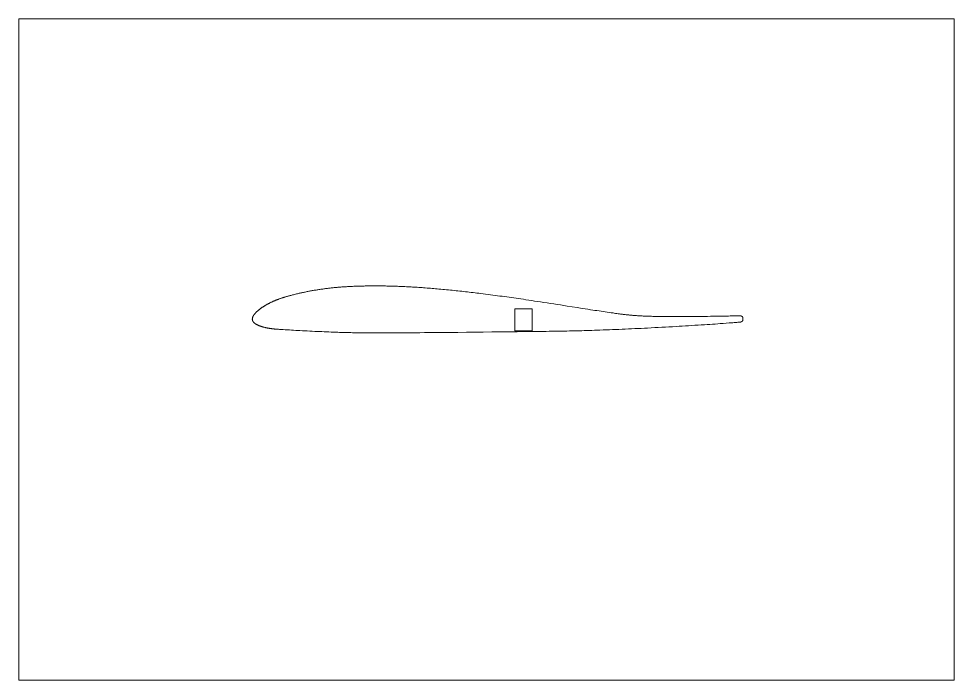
# Paper-space layout 'Sheet' of a CAD drawing. Header units: millimetres. Extents: x 0 to 420, y 0 to 297.
# The model-space entities are those that its viewports show. They can reach past a viewport. Long polylines and large blocks are cut down to what shows.
import ezdxf

# ---------------------------------------------------------------- set-up
doc = ezdxf.new("R2010")
doc.units = ezdxf.units.MM
doc.layers.add('Geometries', color=7, linetype='Continuous')

msp = doc.modelspace()

# ---------------------------------------------------------------- linework, layer by layer
at = {"layer": 'Geometries', "linetype": 'Continuous', "lineweight": 13}
for p, q in [((222.73, 166.82), (222.7, 156.82)), ((230.5, 166.82), (222.73, 166.82)), ((230.47, 156.82), (230.5, 166.82)), ((222.7, 156.82), (226.48, 156.82)), ((226.48, 156.52), (223.81, 156.49)), ((226.48, 156.52), (226.48, 156.82)), ((226.58, 156.52), (226.58, 156.82)), ((226.58, 156.82), (230.47, 156.82)), ((231.57, 156.58), (226.58, 156.52))]:
    msp.add_line(p, q, dxfattribs=at)
at = {"layer": 'Geometries', "linetype": 'Continuous', "lineweight": 13, "flags": 128}
for points in [[(323.95, 163.62), (323.19, 163.61), (322.42, 163.6), (321.65, 163.58), (320.88, 163.57), (320.11, 163.56), (319.34, 163.54), (318.57, 163.53), (317.8, 163.51), (316.59, 163.49), (315.38, 163.47), (314.18, 163.45), (312.97, 163.43), (311.73, 163.41), (310.5, 163.39), (309.27, 163.37), (308.03, 163.36), (306.8, 163.34), (305.57, 163.33), (304.33, 163.32), (303.12, 163.3), (301.92, 163.29), (300.71, 163.29), (299.5, 163.28), (298.55, 163.28), (297.6, 163.27), (296.65, 163.27), (295.7, 163.27), (294.85, 163.27), (294, 163.27), (293.15, 163.28), (292.31, 163.28), (291.46, 163.29), (290.61, 163.29), (289.76, 163.3), (288.91, 163.31), (288.31, 163.32), (287.71, 163.33), (287.1, 163.34), (286.5, 163.35), (285.89, 163.36), (285.29, 163.37), (284.68, 163.38), (284.08, 163.4), (283.61, 163.41), (283.13, 163.43), (282.66, 163.44), (282.18, 163.46), (281.71, 163.47), (281.23, 163.49), (280.76, 163.51), (280.28, 163.53), (279.86, 163.55), (279.43, 163.57), (279.01, 163.6), (278.58, 163.62), (278.16, 163.65), (277.74, 163.67), (277.32, 163.7), (276.91, 163.73), (276.49, 163.76), (276.12, 163.79), (275.75, 163.82), (275.38, 163.85), (275, 163.89), (274.63, 163.92), (274.26, 163.96), (273.89, 163.99), (273.52, 164.03), (273.1, 164.08), (272.67, 164.13), (272.25, 164.17), (271.83, 164.22), (271.41, 164.28), (270.99, 164.33), (270.58, 164.38), (270.16, 164.43), (269.75, 164.49), (269.15, 164.57), (268.56, 164.65), (267.97, 164.73), (267.38, 164.81), (266.79, 164.89), (265.91, 165.01), (265.03, 165.14), (264.15, 165.26), (263.27, 165.39), (262.39, 165.52), (261.51, 165.65), (260.56, 165.79), (259.6, 165.94), (258.64, 166.08), (257.69, 166.23), (256.73, 166.38), (255.48, 166.57), (254.23, 166.76), (252.98, 166.96), (250.74, 167.31), (248.51, 167.66), (246.28, 168.01), (244.78, 168.24), (243.28, 168.48), (241.79, 168.71), (240.29, 168.94), (238.79, 169.18), (237.3, 169.41), (235.8, 169.64), (234.3, 169.87), (232.96, 170.07), (231.62, 170.27), (230.28, 170.47), (228.94, 170.67), (227.59, 170.87), (226.54, 171.03), (225.48, 171.18), (224.43, 171.33), (223.37, 171.49), (222.32, 171.64), (221.26, 171.79), (220.21, 171.94), (219.15, 172.08), (218.1, 172.23), (217.04, 172.37), (216, 172.51), (214.96, 172.65), (213.93, 172.79), (212.89, 172.93), (211.8, 173.07), (210.71, 173.21), (209.62, 173.35), (208.53, 173.49), (207.44, 173.62), (206.58, 173.73), (205.72, 173.83), (204.87, 173.94), (204.01, 174.04), (203.15, 174.14), (202.29, 174.24), (201.44, 174.34), (200.58, 174.44), (199.72, 174.53), (198.86, 174.63), (198.02, 174.72), (197.18, 174.81), (196.33, 174.9), (195.49, 174.99), (194.63, 175.08), (193.77, 175.16), (192.91, 175.25), (192.05, 175.33), (191.19, 175.41), (190.35, 175.49), (189.5, 175.57), (188.66, 175.65), (187.82, 175.72), (187.06, 175.79), (186.31, 175.85), (185.55, 175.92), (184.8, 175.98), (184.04, 176.04), (183.29, 176.1), (182.53, 176.16), (181.78, 176.21), (181.06, 176.26), (180.34, 176.31), (179.62, 176.36), (178.91, 176.41), (178.19, 176.46), (177.47, 176.5), (176.79, 176.54), (176.12, 176.58), (175.44, 176.62), (174.76, 176.65), (174.08, 176.69), (173.41, 176.72), (172.73, 176.75), (172.05, 176.78), (171.37, 176.81), (170.69, 176.84), (170.03, 176.86), (169.36, 176.89), (168.7, 176.91), (168.03, 176.93), (167.35, 176.95), (166.67, 176.97), (166, 176.98), (165.32, 177), (164.64, 177.01), (163.97, 177.02), (163.31, 177.03), (162.64, 177.03), (161.97, 177.04), (161.29, 177.04), (160.61, 177.05), (159.93, 177.05), (159.25, 177.05), (158.57, 177.04), (157.89, 177.04), (157.21, 177.03), (156.67, 177.03), (156.12, 177.02), (155.57, 177.01), (155.02, 177), (154.47, 176.99), (153.93, 176.98), (153.39, 176.97), (152.85, 176.95), (152.31, 176.94), (151.83, 176.92), (151.35, 176.9), (150.87, 176.89), (150.38, 176.87), (149.9, 176.85), (149.42, 176.82), (148.94, 176.8), (148.46, 176.78), (148.03, 176.75), (147.6, 176.73), (147.17, 176.7), (146.73, 176.68), (146.3, 176.65), (145.88, 176.62), (145.46, 176.59), (145.03, 176.56), (144.61, 176.53), (144.18, 176.5), (143.75, 176.46), (143.32, 176.42), (142.89, 176.39), (142.46, 176.35), (142.03, 176.31), (141.59, 176.27), (141.16, 176.22), (140.74, 176.18), (140.31, 176.13), (139.88, 176.09), (139.45, 176.04), (139.03, 175.99), (138.61, 175.94), (138.18, 175.89), (137.76, 175.84), (137.34, 175.78), (136.91, 175.72), (136.48, 175.66), (136.05, 175.6), (135.62, 175.54), (135.19, 175.48), (134.76, 175.42), (134.34, 175.35), (133.91, 175.28), (133.48, 175.21), (133.06, 175.14), (132.63, 175.07), (132.2, 175), (131.78, 174.92), (131.39, 174.85), (131, 174.78), (130.61, 174.7), (130.22, 174.63), (129.83, 174.55), (129.44, 174.48), (129.04, 174.4), (128.64, 174.31), (128.24, 174.23), (127.84, 174.15), (127.44, 174.06), (127.04, 173.97), (126.66, 173.89), (126.29, 173.8), (125.91, 173.72), (125.53, 173.63), (125.16, 173.54), (124.69, 173.43), (124.22, 173.32), (123.75, 173.2), (123.29, 173.09), (122.92, 172.99), (122.55, 172.9), (122.19, 172.81), (121.82, 172.71), (121.55, 172.64), (121.29, 172.57), (121.02, 172.5), (120.76, 172.43), (120.49, 172.35), (120.23, 172.28), (119.96, 172.2), (119.72, 172.13), (119.48, 172.06), (119.24, 171.98), (119, 171.91), (118.75, 171.83), (118.51, 171.75), (118.27, 171.67), (118.04, 171.59), (117.8, 171.51), (117.56, 171.43), (117.32, 171.35), (117.08, 171.26), (116.86, 171.18), (116.64, 171.1), (116.41, 171.01), (116.19, 170.93), (115.97, 170.84), (115.76, 170.76), (115.54, 170.67), (115.33, 170.59), (115.12, 170.5), (114.91, 170.41), (114.7, 170.32), (114.5, 170.23), (114.3, 170.15), (114.11, 170.06), (113.91, 169.97), (113.71, 169.88), (113.52, 169.79), (113.32, 169.69), (113.13, 169.6), (112.93, 169.51), (112.74, 169.41), (112.55, 169.31), (112.36, 169.22), (112.18, 169.12), (111.99, 169.02), (111.8, 168.92), (111.61, 168.82), (111.42, 168.71), (111.23, 168.61), (111.04, 168.5), (110.86, 168.39), (110.68, 168.28), (110.5, 168.17), (110.32, 168.06), (110.15, 167.96), (109.99, 167.86), (109.84, 167.76), (109.68, 167.66), (109.52, 167.55), (109.36, 167.45), (109.21, 167.34), (109.05, 167.23), (108.9, 167.13), (108.76, 167.02), (108.61, 166.92), (108.47, 166.81), (108.32, 166.7), (108.18, 166.59), (108.05, 166.49), (107.92, 166.38), (107.78, 166.27), (107.65, 166.16), (107.52, 166.05), (107.42, 165.96), (107.31, 165.87), (107.21, 165.77), (107.1, 165.68), (107, 165.58), (106.9, 165.49), (106.8, 165.39), (106.71, 165.3), (106.61, 165.21), (106.52, 165.11), (106.43, 165.02), (106.34, 164.93), (106.26, 164.84), (106.18, 164.75), (106.1, 164.66), (106.02, 164.56), (105.94, 164.47), (105.87, 164.38), (105.81, 164.3), (105.75, 164.23), (105.69, 164.15), (105.63, 164.07), (105.58, 164), (105.52, 163.92), (105.47, 163.84), (105.43, 163.78), (105.39, 163.71), (105.35, 163.65), (105.31, 163.59), (105.27, 163.52), (105.24, 163.46), (105.2, 163.39), (105.17, 163.33), (105.14, 163.26), (105.11, 163.19), (105.08, 163.13), (105.05, 163.06), (105.03, 162.99), (105.01, 162.94), (104.99, 162.88), (104.97, 162.83), (104.96, 162.77)], [(104.96, 162.77), (104.94, 162.72), (104.93, 162.66), (104.92, 162.61), (104.91, 162.56), (104.9, 162.5), (104.89, 162.45), (104.88, 162.39), (104.88, 162.34), (104.88, 162.29), (104.87, 162.24), (104.87, 162.19), (104.87, 162.13), (104.87, 162.08), (104.88, 162.03), (104.88, 161.98), (104.89, 161.92), (104.89, 161.87), (104.9, 161.82), (104.91, 161.77), (104.92, 161.72), (104.93, 161.67), (104.95, 161.62), (104.96, 161.57), (104.98, 161.52), (105, 161.47), (105.02, 161.43), (105.04, 161.38), (105.06, 161.33), (105.08, 161.29), (105.11, 161.23), (105.13, 161.18), (105.17, 161.12), (105.2, 161.07), (105.23, 161.02), (105.26, 160.97), (105.3, 160.91), (105.34, 160.86), (105.38, 160.81), (105.43, 160.76), (105.47, 160.71), (105.51, 160.66), (105.56, 160.61), (105.6, 160.56), (105.65, 160.52), (105.71, 160.46), (105.76, 160.41), (105.82, 160.36), (105.88, 160.31), (105.94, 160.26), (106, 160.21), (106.07, 160.17), (106.13, 160.12), (106.19, 160.07), (106.26, 160.03), (106.32, 159.99), (106.38, 159.94), (106.46, 159.89), (106.54, 159.85), (106.62, 159.8), (106.7, 159.75), (106.8, 159.7), (106.89, 159.65), (106.99, 159.6), (107.09, 159.55), (107.19, 159.5), (107.29, 159.45), (107.38, 159.41), (107.48, 159.36), (107.58, 159.32), (107.67, 159.28), (107.77, 159.24), (107.89, 159.19), (108.02, 159.14), (108.14, 159.09), (108.27, 159.05), (108.39, 159), (108.52, 158.96), (108.64, 158.92), (108.79, 158.87), (108.94, 158.82), (109.09, 158.77), (109.24, 158.73), (109.39, 158.69), (109.54, 158.64), (109.71, 158.6), (109.89, 158.55), (110.07, 158.5), (110.25, 158.46), (110.43, 158.42), (110.62, 158.37), (110.8, 158.33), (110.99, 158.29), (111.17, 158.25), (111.36, 158.21), (111.55, 158.18), (111.75, 158.14), (111.96, 158.1), (112.17, 158.06), (112.37, 158.03), (112.58, 157.99), (112.78, 157.96), (112.99, 157.93), (113.2, 157.9), (113.41, 157.87), (113.61, 157.84), (113.82, 157.82), (114.02, 157.79), (114.22, 157.77), (114.43, 157.75), (114.66, 157.72), (114.89, 157.7), (115.12, 157.68), (115.36, 157.66), (115.59, 157.64), (115.82, 157.62), (116.06, 157.61), (116.29, 157.59), (116.65, 157.56), (117.02, 157.54), (117.39, 157.52), (117.75, 157.49), (118.7, 157.43), (119.65, 157.38), (120.6, 157.32), (121.55, 157.26), (122.5, 157.2), (123.43, 157.15), (124.36, 157.1), (125.29, 157.04), (126.23, 156.99), (127.34, 156.93), (128.45, 156.87), (129.56, 156.82), (130.67, 156.76), (131.78, 156.71), (132.89, 156.65), (133.95, 156.6), (135.01, 156.55), (136.08, 156.51), (137.14, 156.46), (138.2, 156.42), (139.25, 156.38), (140.29, 156.33), (141.34, 156.3), (142.38, 156.26), (143.22, 156.23), (144.06, 156.2), (144.89, 156.17), (145.73, 156.15), (146.56, 156.12), (147.39, 156.1), (148.21, 156.08), (149.03, 156.06), (149.85, 156.04), (150.69, 156.03), (151.52, 156.01), (152.36, 156), (153.19, 155.99), (154.03, 155.98), (154.85, 155.97), (155.67, 155.96), (156.5, 155.96), (157.32, 155.96), (158.16, 155.95), (158.99, 155.95), (159.83, 155.95), (160.67, 155.95), (161.51, 155.95), (162.35, 155.96), (163.19, 155.96), (165.32, 155.97), (167.44, 155.97), (169.57, 155.98), (171.7, 155.99), (173.83, 156.01), (175.92, 156.02), (178.02, 156.04), (180.11, 156.05), (182.2, 156.07), (185.19, 156.09), (188.17, 156.12), (191.16, 156.15), (194.15, 156.17), (197.14, 156.2), (200.95, 156.24), (204.76, 156.28), (208.57, 156.32), (212.38, 156.36), (216.19, 156.4), (220, 156.45), (223.81, 156.49)], [(324.05, 160.82), (323.64, 160.78), (323.24, 160.75), (322.83, 160.71), (322.43, 160.67), (322.02, 160.64), (321.61, 160.61), (321.21, 160.57), (320.65, 160.53), (320.09, 160.48), (319.53, 160.44), (318.97, 160.4), (317.64, 160.3), (316.3, 160.21), (314.97, 160.11), (313.78, 160.03), (312.59, 159.94), (311.4, 159.86), (310.21, 159.78), (309.02, 159.7), (307.83, 159.62), (306.41, 159.53), (304.98, 159.44), (303.55, 159.35), (302.12, 159.26), (300.69, 159.17), (299.29, 159.09), (297.89, 159), (296.49, 158.92), (295.08, 158.84), (293.49, 158.75), (291.89, 158.66), (290.3, 158.57), (288.7, 158.48), (287.11, 158.4), (285.51, 158.31), (283.92, 158.23), (282.32, 158.15), (280.89, 158.07), (279.46, 158), (278.03, 157.93), (276.6, 157.87), (275.16, 157.8), (273.73, 157.73), (272.3, 157.67), (270.87, 157.61), (269.44, 157.55), (268.01, 157.49), (266.58, 157.43), (265.15, 157.37), (263.74, 157.32), (262.34, 157.26), (260.94, 157.21), (259.53, 157.16), (258.41, 157.12), (257.28, 157.09), (256.16, 157.05), (255.04, 157.02), (253.91, 156.98), (252.81, 156.95), (251.71, 156.92), (250.6, 156.89), (249.5, 156.86), (248.37, 156.84), (247.25, 156.81), (246.13, 156.79), (245, 156.76), (243.88, 156.74), (242.77, 156.72), (241.67, 156.71), (240.56, 156.69), (239.46, 156.68), (238.15, 156.66), (236.83, 156.64), (235.52, 156.63), (234.2, 156.61), (232.89, 156.6), (231.57, 156.58)], [(325.12, 161.99), (325.12, 162.05), (325.12, 162.1), (325.13, 162.16), (325.13, 162.22), (325.13, 162.28), (325.13, 162.33), (325.13, 162.39), (325.13, 162.44), (325.12, 162.48), (325.12, 162.53), (325.11, 162.57), (325.11, 162.62), (325.1, 162.66), (325.09, 162.71), (325.08, 162.75), (325.07, 162.78), (325.06, 162.82), (325.05, 162.86), (325.03, 162.9), (325.02, 162.93), (325, 162.97), (324.98, 163), (324.96, 163.04), (324.94, 163.08), (324.92, 163.11), (324.9, 163.14), (324.87, 163.18), (324.85, 163.21), (324.82, 163.24), (324.79, 163.27), (324.76, 163.29), (324.74, 163.32), (324.71, 163.35), (324.67, 163.37), (324.64, 163.39), (324.61, 163.42), (324.57, 163.44), (324.54, 163.46), (324.5, 163.48), (324.47, 163.5), (324.43, 163.52), (324.39, 163.53), (324.35, 163.55), (324.31, 163.56), (324.27, 163.57), (324.23, 163.58), (324.19, 163.59), (324.15, 163.6), (324.11, 163.61), (324.07, 163.61), (324.03, 163.62), (323.99, 163.62), (323.95, 163.62)], [(324.05, 160.82), (324.11, 160.84), (324.17, 160.86), (324.23, 160.88), (324.28, 160.9), (324.34, 160.92), (324.39, 160.94), (324.43, 160.96), (324.47, 160.98), (324.52, 161), (324.56, 161.02), (324.59, 161.04), (324.63, 161.06), (324.66, 161.08), (324.69, 161.1), (324.73, 161.13), (324.76, 161.15), (324.79, 161.18), (324.81, 161.2), (324.84, 161.23), (324.87, 161.25), (324.89, 161.28), (324.92, 161.31), (324.94, 161.33), (324.96, 161.36), (324.98, 161.39), (324.99, 161.42), (325.01, 161.45), (325.03, 161.48), (325.04, 161.51), (325.06, 161.55), (325.07, 161.58), (325.08, 161.62), (325.09, 161.65), (325.1, 161.69), (325.11, 161.73), (325.11, 161.76), (325.12, 161.8), (325.12, 161.84), (325.12, 161.88), (325.12, 161.91), (325.12, 161.95), (325.12, 161.99)]]:
    msp.add_lwpolyline(points, dxfattribs=at)

psp = doc.layouts.new('Sheet')

# ---------------------------------------------------------------- viewports
at = {"layer": '0'}
psp.add_viewport(center=(210, 148.5), size=(420, 297), view_center_point=(210, 148.5), view_height=297, dxfattribs=at)

doc.saveas('drawing.dxf')
